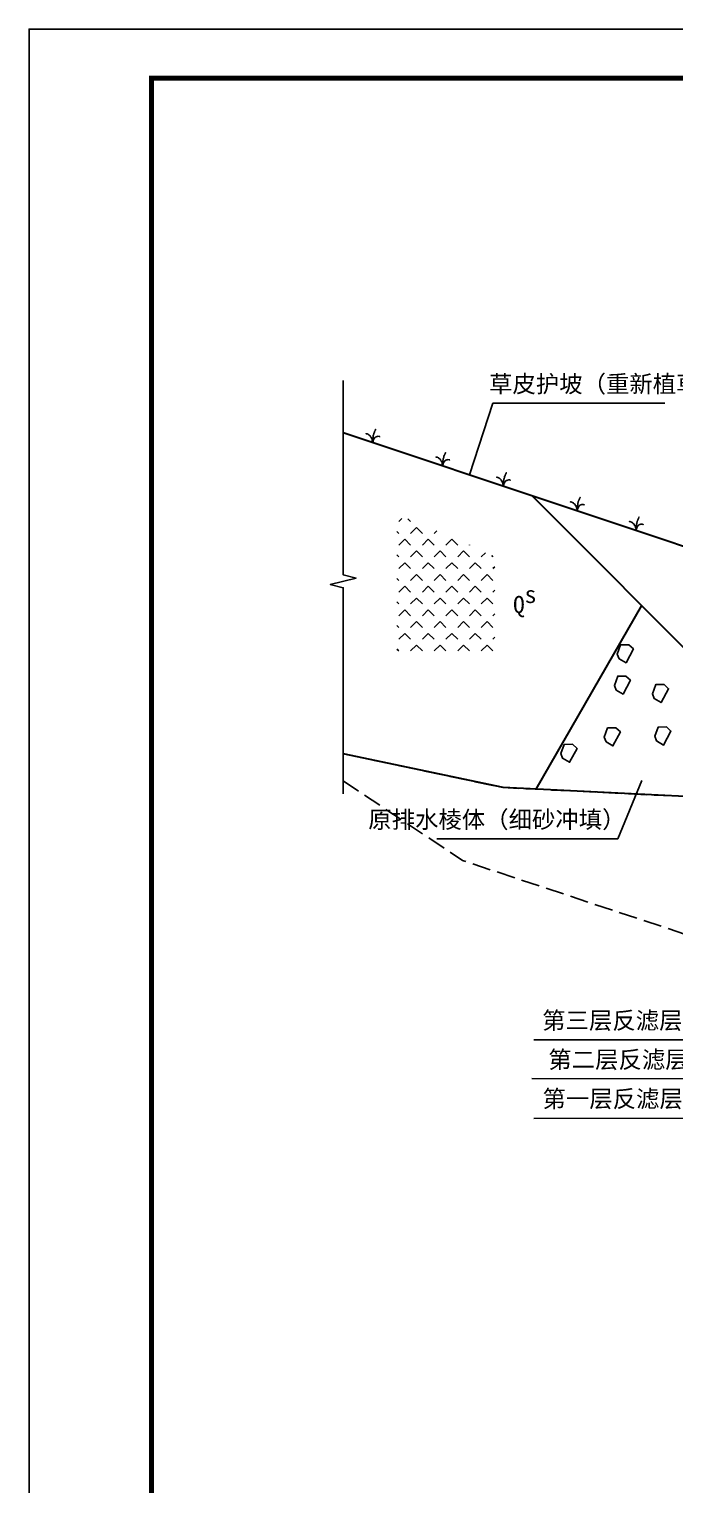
# Model space of a CAD drawing. Header units: millimetres. Extents: x 2456 to 5353, y 685 to 1986.
# Drawn here: x 3465.5 to 3597.3, y 1687.1 to 1984.1 of the extents above; entities that cross this region are included whole.
import ezdxf
from ezdxf.enums import TextEntityAlignment as Align

# ---------------------------------------------------------------- set-up
doc = ezdxf.new("R2010")
doc.units = ezdxf.units.MM
doc.linetypes.add('DASH', pattern=[0.35, 0.25, -0.1])
doc.linetypes.add('line6', pattern=[20, 10, 0, 10])
doc.layers.get('0').update_dxf_attribs({"color": 10})
doc.layers.add('0-剖面粗线TS', color=7, linetype='Continuous', lineweight=30)
for name, color, linetype in [('0-地质', 7, 'Continuous'), ('0-外框', 6, 'Continuous'), ('5C 大坝标注', 7, 'Continuous'), ('grass', 7, 'Continuous'), ('TXT-DIM', 7, 'Continuous'), ('TXT-NOTE', 2, 'Continuous'), ('图框', 7, 'Continuous'), ('隧洞轴线', 1, 'Continuous')]:
    doc.layers.add(name, color=color, linetype=linetype)
doc.styles.add('宋体', font='')
doc.styles.get('宋体').set_extended_font_data('SimSun')

# ---------------------------------------------------------------- blocks, each defined once
blk = doc.blocks.new('$_grass2')
for points in [[(0.08, 0), (0.04, 0.09), (0.04, 0.18), (0, 0.28), (-0.04, 0.37), (-0.04, 0.46), (-0.08, 0.56), (-0.08, 0.65), (-0.16, 0.7), (-0.16, 0.79), (-0.23, 0.83), (-0.23, 0.93), (-0.31, 1.02), (-0.35, 1.11), (-0.43, 1.16), (-0.47, 1.25), (-0.55, 1.3), (-0.62, 1.34), (-0.7, 1.34), (-0.78, 1.39), (-0.86, 1.44), (-0.97, 1.44), (-1.05, 1.48), (-1.36, 1.48), (-1.44, 1.44), (-1.52, 1.44), (-1.52, 1.48)], [(1.75, 1.86), (1.71, 1.9), (1.79, 1.9), (1.64, 1.9), (1.56, 1.86), (1.44, 1.86), (1.36, 1.81), (1.29, 1.76), (1.21, 1.72), (1.13, 1.72), (1.09, 1.62), (1.01, 1.62), (0.94, 1.58), (0.86, 1.53), (0.74, 1.44), (0.66, 1.34), (0.66, 1.25), (0.58, 1.16), (0.51, 1.11), (0.51, 1.02), (0.43, 1.02), (0.39, 0.88), (0.35, 0.79), (0.27, 0.74), (0.27, 0.65), (0.23, 0.56), (0.2, 0.46), (0.12, 0.28), (0.08, 0.18), (0, 0), (0, 0.14), (0.04, 0.23), (0.04, 0.6), (0.08, 0.7), (0.08, 1.16), (0.04, 1.3), (0.04, 1.58), (0, 1.72), (0, 1.81), (-0.04, 1.9), (-0.04, 2.09), (-0.08, 2.18), (-0.08, 2.27), (-0.16, 2.37), (-0.16, 2.46), (-0.19, 2.55), (-0.23, 2.64), (-0.27, 2.74), (-0.31, 2.83), (-0.35, 2.92), (-0.39, 3.02), (-0.39, 3.11), (-0.39, 3.06)]]:
    blk.add_lwpolyline(points)
blk = doc.blocks.new('_grass2')
at = {"layer": 'grass'}
blk.add_blockref('$_grass2', (0, 0), dxfattribs=at)

msp = doc.modelspace()

# ---------------------------------------------------------------- hatches: boundary and pattern name
at = {"layer": '0-地质', "linetype": 'Continuous'}
h = msp.add_hatch(dxfattribs=at)
h.set_pattern_fill('QG02', color=0, scale=1.2, style=0, pattern_type=2)
h.set_pattern_definition([(135, (3550.5637, 1871.632), (2.4, 2.4), [1.69706, -1.69706]), (45, (3548.1637, 1871.632), (2.4, -2.4), [1.69706, -1.69706])])
h.paths.add_polyline_path([(3540.5673, 1884.1088), (3542.3555, 1884.3527), (3546.8477, 1882.6727), (3549.3176, 1881.4727), (3552.1788, 1880.2727), (3555.0144, 1879.0727), (3557.3734, 1877.8727), (3559.9458, 1876.6727), (3560.56, 1876.4584), (3560.56, 1856.5115), (3540.5673, 1856.5115)])

# ---------------------------------------------------------------- linework, layer by layer
at = {"layer": '0-剖面粗线TS', "color": 0, "linetype": 'Continuous', "flags": 128}
for points in [[(3529.5928, 1901.8072), (3620.1041, 1871.6368)], [(3568.0123, 1889.0007), (3605.7518, 1851.2612)], [(3568.9693, 1829.0228), (3590.5333, 1866.4797)], [(3631.0309, 1825.9821), (3562.2787, 1829.3506), (3529.5928, 1836.2234)]]:
    msp.add_lwpolyline(points, dxfattribs=at)
at = {"layer": '0-外框', "color": 0}
msp.add_lwpolyline([(4306.4853, 1390.1049), (4306.4853, 1984.1049), (3465.4853, 1984.1049), (3465.4853, 1390.1049)], close=True, dxfattribs=at)
at = {"layer": '5C 大坝标注', "color": 0, "linetype": 'Continuous', "flags": 128}
for points in [[(3587.913, 1858.5152), (3586.2269, 1858.4856), (3585.5465, 1856.5936), (3585.9014, 1855.6477), (3587.3214, 1854.8199), (3588.8301, 1857.6579), (3587.913, 1858.5152)], [(3587.3066, 1852.13), (3585.6205, 1852.1004), (3584.9401, 1850.2085), (3585.295, 1849.2625), (3586.715, 1848.4348), (3588.2237, 1851.2727), (3587.3066, 1852.13)], [(3595.079, 1850.3968), (3593.3929, 1850.3672), (3592.7125, 1848.4752), (3593.0674, 1847.5293), (3594.4874, 1846.7016), (3595.9961, 1849.5395), (3595.079, 1850.3968)], [(3585.255, 1841.5774), (3583.5689, 1841.5478), (3582.8885, 1839.6559), (3583.2435, 1838.7099), (3584.6634, 1837.8822), (3586.1721, 1840.7201), (3585.255, 1841.5774)], [(3595.5785, 1841.7438), (3593.8924, 1841.7142), (3593.212, 1839.8223), (3593.567, 1838.8763), (3594.9869, 1838.0486), (3596.4956, 1840.8865), (3595.5785, 1841.7438)], [(3576.403, 1838.2149), (3574.7169, 1838.1853), (3574.0365, 1836.2933), (3574.3915, 1835.3474), (3575.8114, 1834.5196), (3577.3201, 1837.3576), (3576.403, 1838.2149)]]:
    msp.add_lwpolyline(points, dxfattribs=at)
at = {"layer": 'TXT-NOTE', "color": 0}
for p, q in [((3585.6362, 1818.902), (3548.7308, 1818.902)), ((3652.2817, 1777.9302), (3568.5037, 1777.9302)), ((3652.2817, 1777.9302), (3582.8921, 1777.9302)), ((3652.2817, 1769.9421), (3568.075, 1769.9847)), ((3652.2817, 1761.954), (3568.5037, 1761.8427))]:
    msp.add_line(p, q, dxfattribs=at)
msp.add_lwpolyline([(3529.5928, 1912.3987), (3529.5928, 1872.7672), (3532.2328, 1872.1072), (3526.9527, 1870.7872), (3529.5928, 1870.1272), (3529.5928, 1828.0774)], dxfattribs=at)
at = {"layer": 'TXT-NOTE', "color": 0, "flags": 128}
for points in [[(3595.2139, 1907.7832), (3560.1504, 1907.7832), (3555.4015, 1893.2043)], [(3585.6362, 1818.902), (3590.5633, 1830.8165)]]:
    msp.add_lwpolyline(points, dxfattribs=at)
at = {"layer": '图框', "color": 0, "const_width": 1}
msp.add_lwpolyline([(3490.4853, 1400.1049), (3490.4853, 1974.1049), (4296.4853, 1974.1049), (4296.4853, 1400.1049), (3490.4853, 1400.1049)], dxfattribs=at)
at = {"layer": '隧洞轴线', "color": 0, "linetype": 'DASH', "ltscale": 15, "flags": 128}
for points in [[(3880.1326, 1820.513), (3742.6558, 1820.513), (3562.2787, 1829.3506), (3529.5928, 1836.2234)], [(3529.5928, 1830.7477), (3553.9291, 1814.498), (3659.848, 1779.435), (3847.0021, 1768.7135), (3894.6213, 1765.3005)]]:
    msp.add_lwpolyline(points, dxfattribs=at)

# ---------------------------------------------------------------- block references
at = {"layer": 'grass', "color": 0, "xscale": -0.8639999975166344, "yscale": 0.8639999978995547, "zscale": 0.8639999978400004, "rotation": 355.951875635451}
for p in [(3535.6822, 1899.8192), (3549.9548, 1895.0616), (3562.3437, 1890.932), (3577.4117, 1885.9093), (3589.4479, 1881.8973)]:
    msp.add_blockref('_grass2', p, dxfattribs=at)

# ---------------------------------------------------------------- texts
at = {"layer": '0-地质', "color": 0, "linetype": 'line6', "style": '宋体'}
for s, p in [('Q', (3564.2716, 1864.9728)), ('s', (3566.6477, 1867.0248))]:
    msp.add_text(s, height=3.5, dxfattribs=at).set_placement(p)
at = {"layer": 'TXT-DIM', "color": 0, "linetype": 'Continuous', "style": '宋体'}
for s, p in [('草皮护坡（重新植草）', (3583.2394, 1911.7176)), ('原排水棱体（细砂冲填）', (3560.9676, 1822.8517)), ('第三层反滤层厚300，粒径10-75mm', (3605.981, 1781.8645)), ('第二层反滤层厚300，粒径2-15mm', (3606.0481, 1773.8764)), ('第一层反滤层厚300，粒径0.1-5mm', (3606.0481, 1765.8883))]:
    msp.add_text(s, height=3.5, dxfattribs=at).set_placement(p, align=Align.MIDDLE_CENTER)

doc.saveas('drawing.dxf')
